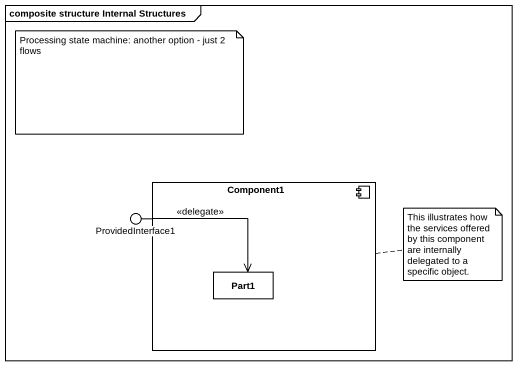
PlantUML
@startuml
mainframe composite structure Internal Structures
component Component1 {
  rectangle Part1
}
() ProvidedInterface1
Component1 -left- ProvidedInterface1
ProvidedInterface1 --> Part1 : <<delegate>>
note as N1
  Processing state machine: another option - just 2 flows
end note
note right of Component1 : This illustrates how the services offered by this component are internally delegated to a specific object.
@enduml
